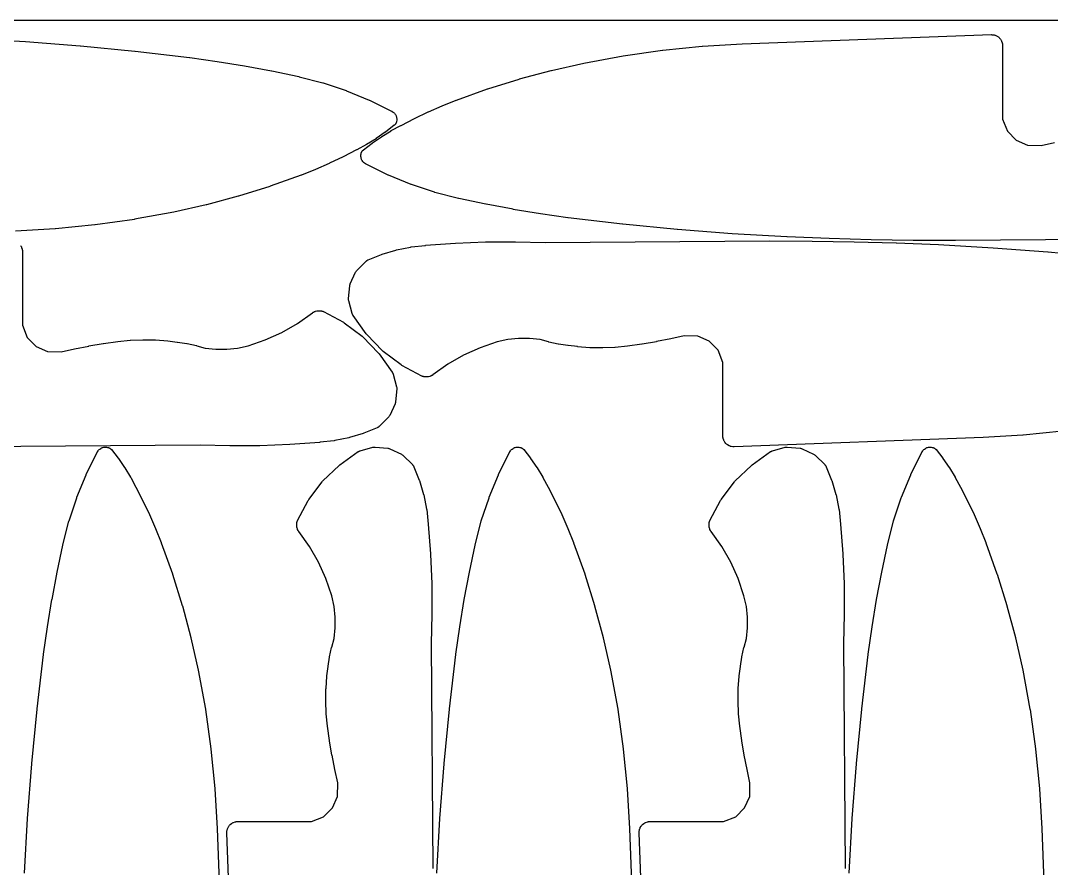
# Model space of a CAD drawing. Header units: metres. Extents: x 0 to 3000, y 0 to 1100.
# Drawn here: x 1471.6 to 1806.1, y 825 to 1100 of the extents above; entities that cross this region are included whole.
import ezdxf

# ---------------------------------------------------------------- set-up
doc = ezdxf.new("R2010")
doc.units = ezdxf.units.M

msp = doc.modelspace()

# ---------------------------------------------------------------- linework, layer by layer
at = {"color": 7}
msp.add_lwpolyline([(0, 0), (3000, 0), (3000, 1100), (0, 1100), (0, 0)], close=True, dxfattribs=at)
at = {"color": 1}
for points in [[(1455.41, 1094.23), (1473.18, 1093.23), (1473.22, 1093.23), (1490.95, 1091.86), (1490.99, 1091.86), (1508.7, 1090.13), (1508.74, 1090.12), (1526.41, 1088.03), (1526.43, 1088.02), (1526.45, 1088.02), (1535.32, 1086.77), (1535.36, 1086.77), (1544.2, 1085.32), (1544.24, 1085.31), (1553.05, 1083.67), (1553.09, 1083.66), (1561.86, 1081.83), (1561.9, 1081.82), (1561.94, 1081.81), (1569.61, 1079.83), (1569.75, 1079.79), (1577.25, 1077.3), (1577.38, 1077.25), (1584.7, 1074.24), (1584.83, 1074.19), (1591.93, 1070.68), (1591.95, 1070.67), (1591.97, 1070.66), (1592.03, 1070.62), (1592.1, 1070.59), (1592.12, 1070.57), (1592.14, 1070.56), (1592.46, 1070.35), (1592.62, 1070.23), (1592.77, 1070.11), (1592.9, 1069.96), (1593.02, 1069.81), (1593.23, 1069.5), (1593.33, 1069.34), (1593.41, 1069.16), (1593.48, 1068.99), (1593.53, 1068.8), (1593.61, 1068.44), (1593.65, 1068.24), (1593.66, 1068.05), (1593.66, 1067.85), (1593.63, 1067.66), (1593.57, 1067.28), (1593.56, 1067.23), (1593.55, 1067.18), (1593.53, 1067.13), (1593.52, 1067.09), (1593.51, 1067.04), (1593.49, 1066.99), (1593.48, 1066.94), (1593.46, 1066.9), (1593.44, 1066.85), (1593.42, 1066.8), (1593.4, 1066.76), (1593.38, 1066.72), (1593.36, 1066.68), (1593.34, 1066.63), (1593.31, 1066.59), (1593.29, 1066.55), (1593.26, 1066.51), (1593.23, 1066.46), (1593.2, 1066.43), (1593.18, 1066.39), (1593.14, 1066.35), (1593.11, 1066.31), (1593.08, 1066.28), (1593.05, 1066.24), (1593.01, 1066.2), (1592.97, 1066.17), (1592.94, 1066.14), (1592.91, 1066.1), (1592.86, 1066.07), (1592.83, 1066.04), (1590.02, 1063.85), (1589.93, 1063.78), (1587, 1061.76), (1586.91, 1061.7), (1583.88, 1059.84), (1583.78, 1059.78), (1580.64, 1058.1), (1580.63, 1058.09), (1580.61, 1058.09), (1576.28, 1055.84), (1576.22, 1055.82), (1571.82, 1053.71), (1571.76, 1053.69), (1567.29, 1051.73), (1567.23, 1051.7), (1562.7, 1049.89), (1562.66, 1049.88), (1562.63, 1049.86), (1552.56, 1046.25), (1552.48, 1046.23), (1542.27, 1043.04), (1542.19, 1043.02), (1531.86, 1040.25), (1531.78, 1040.23), (1521.34, 1037.9), (1521.31, 1037.89), (1521.27, 1037.88), (1508.6, 1035.55), (1508.52, 1035.53), (1495.78, 1033.73), (1495.7, 1033.72), (1482.89, 1032.44), (1482.8, 1032.43), (1469.95, 1031.68)], [(1847.81, 1029.18), (1774.93, 1028.65), (1774.92, 1028.65), (1774.91, 1028.65), (1761.26, 1028.71), (1761.24, 1028.71), (1747.6, 1028.93), (1747.57, 1028.93), (1733.94, 1029.32), (1733.91, 1029.32), (1720.28, 1029.87), (1720.26, 1029.87), (1720.25, 1029.87), (1702.49, 1030.87), (1702.44, 1030.87), (1684.71, 1032.24), (1684.67, 1032.24), (1666.96, 1033.97), (1666.92, 1033.98), (1649.25, 1036.07), (1649.23, 1036.08), (1649.21, 1036.08), (1640.34, 1037.33), (1640.3, 1037.33), (1631.46, 1038.78), (1631.42, 1038.79), (1622.61, 1040.43), (1622.57, 1040.44), (1613.81, 1042.27), (1613.76, 1042.28), (1613.72, 1042.29), (1606.05, 1044.27), (1605.91, 1044.31), (1598.41, 1046.8), (1598.28, 1046.85), (1590.96, 1049.86), (1590.84, 1049.91), (1583.73, 1053.42), (1583.71, 1053.43), (1583.69, 1053.44), (1583.63, 1053.48), (1583.56, 1053.51), (1583.54, 1053.53), (1583.52, 1053.54), (1583.2, 1053.75), (1583.04, 1053.87), (1582.9, 1054), (1582.76, 1054.14), (1582.64, 1054.29), (1582.43, 1054.6), (1582.33, 1054.77), (1582.25, 1054.94), (1582.18, 1055.11), (1582.13, 1055.3), (1582.05, 1055.66), (1582.01, 1055.86), (1582, 1056.05), (1582, 1056.25), (1582.03, 1056.44), (1582.09, 1056.82), (1582.11, 1056.87), (1582.11, 1056.92), (1582.13, 1056.97), (1582.14, 1057.01), (1582.15, 1057.06), (1582.17, 1057.11), (1582.18, 1057.16), (1582.2, 1057.2), (1582.22, 1057.25), (1582.24, 1057.3), (1582.26, 1057.34), (1582.28, 1057.38), (1582.3, 1057.43), (1582.33, 1057.47), (1582.35, 1057.51), (1582.37, 1057.55), (1582.4, 1057.59), (1582.43, 1057.64), (1582.46, 1057.67), (1582.49, 1057.71), (1582.52, 1057.75), (1582.55, 1057.79), (1582.58, 1057.83), (1582.61, 1057.86), (1582.65, 1057.9), (1582.69, 1057.93), (1582.72, 1057.96), (1582.76, 1058), (1582.8, 1058.03), (1582.84, 1058.06), (1585.64, 1060.25), (1585.73, 1060.32), (1588.66, 1062.34), (1588.75, 1062.4), (1591.78, 1064.26), (1591.88, 1064.32), (1595.02, 1066), (1595.03, 1066.01), (1595.05, 1066.01), (1599.38, 1068.26), (1599.44, 1068.28), (1603.84, 1070.39), (1603.9, 1070.41), (1608.37, 1072.37), (1608.43, 1072.4), (1612.96, 1074.21), (1613, 1074.22), (1613.03, 1074.24), (1623.1, 1077.85), (1623.18, 1077.87), (1633.39, 1081.06), (1633.47, 1081.08), (1643.8, 1083.85), (1643.88, 1083.87), (1654.32, 1086.21), (1654.35, 1086.21), (1654.39, 1086.22), (1667.06, 1088.55), (1667.14, 1088.57), (1679.88, 1090.37), (1679.97, 1090.38), (1692.77, 1091.66), (1692.86, 1091.67), (1705.71, 1092.42), (1705.73, 1092.42), (1705.75, 1092.42), (1786.58, 1095.45), (1786.67, 1095.45), (1786.76, 1095.45), (1786.77, 1095.44), (1786.77, 1095.44), (1786.86, 1095.43), (1786.95, 1095.43), (1787.51, 1095.34), (1787.69, 1095.31), (1787.87, 1095.25), (1788.04, 1095.18), (1788.21, 1095.1), (1788.67, 1094.83), (1788.83, 1094.73), (1788.97, 1094.62), (1789.1, 1094.49), (1789.23, 1094.36), (1789.57, 1093.94), (1789.68, 1093.79), (1789.77, 1093.63), (1789.86, 1093.46), (1789.92, 1093.29), (1790.09, 1092.75), (1790.1, 1092.74), (1790.1, 1092.72), (1790.12, 1092.64), (1790.14, 1092.56), (1790.15, 1092.55), (1790.15, 1092.53), (1790.16, 1092.45), (1790.18, 1092.37), (1790.18, 1092.35), (1790.18, 1092.34), (1790.18, 1092.26), (1790.19, 1092.18), (1790.19, 1092.16), (1790.19, 1092.14), (1790.19, 1068.05), (1791.77, 1064.14), (1791.77, 1064.14), (1794.62, 1061.24), (1798.33, 1059.6), (1802.71, 1059.5), (1807.07, 1060.45)], [(1471.57, 1027.04), (1471.68, 1026.89), (1471.77, 1026.74), (1471.86, 1026.57), (1471.92, 1026.39), (1472.09, 1025.86), (1472.1, 1025.85), (1472.1, 1025.83), (1472.12, 1025.75), (1472.14, 1025.67), (1472.15, 1025.66), (1472.15, 1025.64), (1472.16, 1025.56), (1472.18, 1025.48), (1472.18, 1025.46), (1472.18, 1025.45), (1472.18, 1025.36), (1472.19, 1025.28), (1472.19, 1025.27), (1472.19, 1025.25), (1472.19, 1001.16), (1473.77, 997.24), (1473.77, 997.24), (1476.62, 994.34), (1480.33, 992.71), (1484.71, 992.61), (1489.07, 993.56), (1489.11, 993.57), (1493.72, 994.45), (1493.77, 994.46), (1498.4, 995.24), (1498.44, 995.25), (1503.09, 995.92), (1503.13, 995.92), (1503.17, 995.93), (1507.12, 996.32), (1507.24, 996.33), (1511.2, 996.49), (1511.32, 996.49), (1515.28, 996.41), (1515.4, 996.41), (1519.35, 996.08), (1519.38, 996.08), (1519.41, 996.08), (1522.44, 995.74), (1522.55, 995.73), (1525.55, 995.24), (1525.66, 995.22), (1528.63, 994.57), (1528.73, 994.55), (1531.53, 993.79), (1534.99, 993.39), (1538.51, 993.39), (1542, 993.78), (1545.45, 994.56), (1551, 996.45), (1556.34, 998.87), (1561.42, 1001.79), (1566.28, 1005.25), (1566.36, 1005.3), (1566.44, 1005.35), (1566.44, 1005.35), (1566.45, 1005.36), (1566.53, 1005.4), (1566.61, 1005.44), (1566.97, 1005.6), (1567.14, 1005.67), (1567.32, 1005.73), (1567.7, 1005.82), (1567.88, 1005.86), (1568.06, 1005.88), (1568.45, 1005.9), (1568.64, 1005.9), (1568.83, 1005.88), (1569.21, 1005.83), (1569.28, 1005.82), (1569.35, 1005.81), (1569.38, 1005.8), (1569.41, 1005.8), (1569.47, 1005.78), (1569.54, 1005.76), (1569.57, 1005.75), (1569.6, 1005.74), (1569.66, 1005.72), (1569.72, 1005.7), (1569.75, 1005.68), (1569.78, 1005.67), (1569.84, 1005.64), (1569.9, 1005.61), (1576.36, 1002.15), (1576.49, 1002.07), (1576.62, 1001.99), (1582.44, 997.6), (1582.56, 997.5), (1582.67, 997.4), (1587.74, 992.17), (1587.85, 992.05), (1587.94, 991.93), (1592.18, 985.95), (1592.21, 985.9), (1592.24, 985.86), (1592.26, 985.82), (1592.28, 985.79), (1592.31, 985.74), (1592.34, 985.69), (1592.35, 985.65), (1592.37, 985.61), (1592.39, 985.56), (1592.42, 985.51), (1592.43, 985.47), (1592.44, 985.43), (1592.46, 985.37), (1592.48, 985.32), (1593.59, 981.2), (1593.63, 981.03), (1593.65, 980.86), (1593.66, 980.68), (1593.65, 980.51), (1593.29, 976.38), (1593.27, 976.21), (1593.23, 976.04), (1593.18, 975.87), (1593.11, 975.71), (1591.38, 971.95), (1591.3, 971.8), (1591.2, 971.65), (1591.09, 971.51), (1590.98, 971.38), (1587.96, 968.36), (1587.96, 968.36), (1587.95, 968.35), (1587.88, 968.29), (1587.82, 968.23), (1587.81, 968.23), (1587.81, 968.22), (1587.73, 968.17), (1587.66, 968.11), (1587.65, 968.11), (1587.65, 968.11), (1587.57, 968.06), (1587.49, 968.01), (1587.48, 968.01), (1587.48, 968.01), (1587.4, 967.97), (1587.31, 967.93), (1587.31, 967.93), (1587.3, 967.92), (1582.96, 966.16), (1582.78, 966.1), (1578.31, 964.74), (1578.13, 964.7), (1573.55, 963.76), (1573.37, 963.73), (1568.71, 963.21), (1568.67, 963.21), (1568.64, 963.2), (1558.99, 962.49), (1558.92, 962.48), (1549.25, 962.09), (1549.19, 962.09), (1539.52, 962.03), (1539.45, 962.03), (1529.81, 962.28), (1456.93, 961.76)], [(1809.7, 966.82), (1796.89, 965.55), (1796.8, 965.54), (1783.95, 964.79), (1783.93, 964.79), (1783.91, 964.79), (1703.08, 961.76), (1702.99, 961.76), (1702.9, 961.76), (1702.89, 961.76), (1702.89, 961.76), (1702.8, 961.77), (1702.71, 961.78), (1702.15, 961.87), (1701.97, 961.9), (1701.79, 961.96), (1701.62, 962.03), (1701.46, 962.11), (1700.99, 962.38), (1700.83, 962.48), (1700.69, 962.59), (1700.56, 962.72), (1700.43, 962.85), (1700.09, 963.27), (1699.98, 963.42), (1699.89, 963.58), (1699.81, 963.75), (1699.74, 963.92), (1699.57, 964.45), (1699.56, 964.47), (1699.56, 964.49), (1699.54, 964.56), (1699.52, 964.64), (1699.52, 964.66), (1699.51, 964.68), (1699.5, 964.76), (1699.49, 964.84), (1699.48, 964.85), (1699.48, 964.87), (1699.48, 964.95), (1699.47, 965.03), (1699.47, 965.05), (1699.47, 965.07), (1699.47, 989.15), (1697.89, 993.07), (1697.89, 993.07), (1695.05, 995.97), (1691.33, 997.6), (1686.95, 997.7), (1682.59, 996.76), (1682.55, 996.75), (1677.94, 995.86), (1677.89, 995.85), (1673.26, 995.07), (1673.22, 995.07), (1668.57, 994.4), (1668.53, 994.4), (1668.49, 994.39), (1664.54, 993.99), (1664.42, 993.98), (1660.46, 993.82), (1660.34, 993.82), (1656.38, 993.9), (1656.26, 993.91), (1652.31, 994.23), (1652.28, 994.23), (1652.25, 994.24), (1649.22, 994.57), (1649.11, 994.59), (1646.11, 995.08), (1646.01, 995.1), (1643.03, 995.74), (1642.93, 995.77), (1640.13, 996.53), (1636.67, 996.92), (1633.15, 996.92), (1629.66, 996.53), (1626.21, 995.75), (1620.66, 993.86), (1615.32, 991.45), (1610.24, 988.53), (1605.38, 985.06), (1605.3, 985.01), (1605.22, 984.97), (1605.22, 984.96), (1605.21, 984.96), (1605.13, 984.92), (1605.05, 984.87), (1604.69, 984.71), (1604.52, 984.64), (1604.34, 984.59), (1603.96, 984.49), (1603.78, 984.46), (1603.6, 984.44), (1603.21, 984.42), (1603.02, 984.42), (1602.83, 984.43), (1602.45, 984.48), (1602.38, 984.49), (1602.32, 984.5), (1602.28, 984.51), (1602.25, 984.52), (1602.19, 984.54), (1602.13, 984.55), (1602.1, 984.56), (1602.06, 984.57), (1602, 984.6), (1601.94, 984.62), (1601.91, 984.63), (1601.88, 984.64), (1601.82, 984.67), (1601.76, 984.7), (1595.3, 988.16), (1595.17, 988.24), (1595.04, 988.33), (1589.22, 992.71), (1589.11, 992.81), (1588.99, 992.92), (1583.92, 998.15), (1583.81, 998.26), (1583.72, 998.38), (1579.48, 1004.36), (1579.45, 1004.41), (1579.42, 1004.46), (1579.4, 1004.49), (1579.38, 1004.53), (1579.35, 1004.58), (1579.32, 1004.63), (1579.31, 1004.67), (1579.29, 1004.7), (1579.27, 1004.76), (1579.25, 1004.81), (1579.23, 1004.85), (1579.22, 1004.89), (1579.2, 1004.94), (1579.19, 1005), (1578.07, 1009.11), (1578.03, 1009.28), (1578.01, 1009.46), (1578, 1009.63), (1578.01, 1009.81), (1578.37, 1013.94), (1578.39, 1014.11), (1578.43, 1014.28), (1578.48, 1014.44), (1578.55, 1014.6), (1580.28, 1018.36), (1580.37, 1018.52), (1580.46, 1018.67), (1580.57, 1018.81), (1580.68, 1018.94), (1583.7, 1021.95), (1583.7, 1021.96), (1583.71, 1021.96), (1583.78, 1022.02), (1583.84, 1022.08), (1583.85, 1022.09), (1583.86, 1022.09), (1583.93, 1022.15), (1584, 1022.2), (1584.01, 1022.21), (1584.01, 1022.21), (1584.09, 1022.26), (1584.17, 1022.3), (1584.18, 1022.31), (1584.18, 1022.31), (1584.27, 1022.35), (1584.35, 1022.39), (1584.35, 1022.39), (1584.36, 1022.39), (1588.7, 1024.16), (1588.88, 1024.22), (1593.35, 1025.57), (1593.53, 1025.62), (1598.11, 1026.56), (1598.29, 1026.59), (1602.95, 1027.1), (1602.99, 1027.11), (1603.02, 1027.11), (1612.67, 1027.83), (1612.74, 1027.83), (1622.41, 1028.22), (1622.47, 1028.22), (1632.15, 1028.29), (1632.21, 1028.29), (1641.85, 1028.03), (1714.73, 1028.55), (1714.74, 1028.55), (1714.75, 1028.55), (1728.4, 1028.5), (1728.42, 1028.5), (1742.06, 1028.27), (1742.09, 1028.27), (1755.72, 1027.89), (1755.75, 1027.89), (1769.38, 1027.34), (1769.4, 1027.34), (1769.41, 1027.34), (1787.18, 1026.34), (1787.22, 1026.34), (1804.95, 1024.97), (1804.99, 1024.97), (1822.7, 1023.24)], [(1472.86, 823.41), (1473.86, 841.18), (1473.86, 841.22), (1475.23, 858.95), (1475.23, 858.99), (1476.96, 876.7), (1476.97, 876.74), (1479.07, 894.41), (1479.07, 894.43), (1479.07, 894.45), (1480.32, 903.32), (1480.32, 903.36), (1481.77, 912.2), (1481.78, 912.24), (1483.42, 921.05), (1483.43, 921.09), (1485.26, 929.86), (1485.27, 929.9), (1485.28, 929.94), (1487.26, 937.61), (1487.3, 937.75), (1489.79, 945.25), (1489.84, 945.38), (1492.85, 952.7), (1492.9, 952.83), (1496.41, 959.93), (1496.42, 959.95), (1496.43, 959.97), (1496.47, 960.03), (1496.5, 960.1), (1496.52, 960.12), (1496.53, 960.14), (1496.74, 960.46), (1496.86, 960.62), (1496.99, 960.77), (1497.13, 960.9), (1497.28, 961.02), (1497.59, 961.23), (1497.76, 961.33), (1497.93, 961.41), (1498.1, 961.48), (1498.29, 961.53), (1498.65, 961.61), (1498.85, 961.65), (1499.04, 961.66), (1499.24, 961.66), (1499.43, 961.63), (1499.81, 961.57), (1499.86, 961.56), (1499.91, 961.55), (1499.96, 961.53), (1500, 961.52), (1500.05, 961.51), (1500.1, 961.49), (1500.15, 961.48), (1500.19, 961.46), (1500.24, 961.44), (1500.29, 961.42), (1500.33, 961.4), (1500.37, 961.38), (1500.42, 961.36), (1500.46, 961.34), (1500.5, 961.31), (1500.54, 961.29), (1500.58, 961.26), (1500.63, 961.23), (1500.66, 961.2), (1500.7, 961.18), (1500.74, 961.14), (1500.78, 961.11), (1500.82, 961.08), (1500.85, 961.05), (1500.89, 961.01), (1500.92, 960.97), (1500.95, 960.94), (1500.99, 960.91), (1501.02, 960.86), (1501.05, 960.83), (1503.24, 958.02), (1503.31, 957.93), (1505.33, 955), (1505.39, 954.91), (1507.25, 951.88), (1507.31, 951.78), (1508.99, 948.64), (1509, 948.63), (1509, 948.61), (1511.25, 944.28), (1511.28, 944.22), (1513.38, 939.82), (1513.4, 939.76), (1515.36, 935.29), (1515.39, 935.23), (1517.2, 930.7), (1517.22, 930.66), (1517.23, 930.63), (1520.84, 920.56), (1520.86, 920.48), (1524.05, 910.27), (1524.07, 910.19), (1526.84, 899.86), (1526.86, 899.78), (1529.2, 889.34), (1529.2, 889.31), (1529.21, 889.27), (1531.54, 876.6), (1531.56, 876.52), (1533.36, 863.78), (1533.37, 863.7), (1534.65, 850.89), (1534.66, 850.8), (1535.41, 837.95), (1535.41, 837.93), (1535.41, 837.91), (1538.44, 757.08)], [(1541.57, 755.75), (1538.54, 836.58), (1538.54, 836.67), (1538.54, 836.76), (1538.54, 836.77), (1538.54, 836.77), (1538.55, 836.86), (1538.56, 836.95), (1538.64, 837.51), (1538.68, 837.69), (1538.73, 837.87), (1538.8, 838.04), (1538.89, 838.21), (1539.16, 838.67), (1539.26, 838.83), (1539.37, 838.97), (1539.49, 839.1), (1539.63, 839.23), (1540.05, 839.57), (1540.2, 839.68), (1540.36, 839.77), (1540.52, 839.86), (1540.7, 839.92), (1541.23, 840.09), (1541.25, 840.1), (1541.26, 840.1), (1541.34, 840.12), (1541.42, 840.14), (1541.44, 840.15), (1541.45, 840.15), (1541.53, 840.16), (1541.61, 840.18), (1541.63, 840.18), (1541.65, 840.18), (1541.73, 840.18), (1541.81, 840.19), (1541.83, 840.19), (1541.84, 840.19), (1565.93, 840.19), (1569.85, 841.77), (1569.85, 841.77), (1572.75, 844.62), (1574.38, 848.33), (1574.48, 852.71), (1573.53, 857.07), (1573.52, 857.11), (1572.64, 861.72), (1572.63, 861.77), (1571.85, 866.4), (1571.84, 866.44), (1571.18, 871.09), (1571.17, 871.13), (1571.17, 871.17), (1570.77, 875.12), (1570.76, 875.24), (1570.6, 879.2), (1570.6, 879.32), (1570.68, 883.28), (1570.69, 883.4), (1571.01, 887.35), (1571.01, 887.38), (1571.01, 887.41), (1571.35, 890.44), (1571.36, 890.55), (1571.85, 893.55), (1571.87, 893.66), (1572.52, 896.63), (1572.54, 896.73), (1573.3, 899.53), (1573.7, 902.99), (1573.7, 906.51), (1573.31, 910), (1572.53, 913.45), (1570.64, 919), (1568.22, 924.34), (1565.3, 929.42), (1561.84, 934.28), (1561.79, 934.36), (1561.74, 934.44), (1561.74, 934.44), (1561.73, 934.45), (1561.69, 934.53), (1561.65, 934.61), (1561.49, 934.97), (1561.42, 935.14), (1561.36, 935.32), (1561.27, 935.7), (1561.23, 935.88), (1561.22, 936.06), (1561.19, 936.45), (1561.19, 936.64), (1561.21, 936.83), (1561.26, 937.21), (1561.27, 937.28), (1561.28, 937.35), (1561.29, 937.38), (1561.29, 937.41), (1561.31, 937.47), (1561.33, 937.54), (1561.34, 937.57), (1561.35, 937.6), (1561.37, 937.66), (1561.39, 937.72), (1561.41, 937.75), (1561.42, 937.78), (1561.45, 937.84), (1561.48, 937.9), (1564.94, 944.36), (1565.02, 944.49), (1565.1, 944.62), (1569.49, 950.44), (1569.59, 950.56), (1569.69, 950.67), (1574.92, 955.74), (1575.04, 955.85), (1575.16, 955.94), (1581.14, 960.18), (1581.19, 960.21), (1581.23, 960.24), (1581.27, 960.26), (1581.3, 960.28), (1581.36, 960.31), (1581.41, 960.34), (1581.44, 960.35), (1581.48, 960.37), (1581.53, 960.39), (1581.59, 960.42), (1581.62, 960.43), (1581.66, 960.44), (1581.72, 960.46), (1581.77, 960.48), (1585.89, 961.59), (1586.06, 961.63), (1586.23, 961.65), (1586.41, 961.66), (1586.59, 961.65), (1590.71, 961.29), (1590.88, 961.27), (1591.05, 961.23), (1591.22, 961.18), (1591.38, 961.11), (1595.14, 959.38), (1595.29, 959.3), (1595.44, 959.2), (1595.58, 959.09), (1595.71, 958.98), (1598.73, 955.96), (1598.73, 955.96), (1598.74, 955.95), (1598.8, 955.88), (1598.86, 955.82), (1598.87, 955.81), (1598.87, 955.81), (1598.92, 955.73), (1598.98, 955.66), (1598.98, 955.65), (1598.99, 955.65), (1599.03, 955.57), (1599.08, 955.49), (1599.08, 955.48), (1599.09, 955.48), (1599.12, 955.4), (1599.16, 955.31), (1599.17, 955.31), (1599.17, 955.3), (1600.93, 950.96), (1600.99, 950.78), (1602.35, 946.31), (1602.4, 946.13), (1603.34, 941.55), (1603.36, 941.37), (1603.88, 936.71), (1603.88, 936.67), (1603.89, 936.64), (1604.6, 926.99), (1604.61, 926.92), (1605, 917.25), (1605, 917.19), (1605.07, 907.52), (1605.07, 907.45), (1604.81, 897.81), (1605.33, 824.93)], [(1606.65, 823.41), (1607.64, 841.18), (1607.65, 841.22), (1609.01, 858.95), (1609.02, 858.99), (1610.75, 876.7), (1610.75, 876.74), (1612.85, 894.41), (1612.85, 894.43), (1612.86, 894.45), (1614.1, 903.32), (1614.11, 903.36), (1615.56, 912.2), (1615.56, 912.24), (1617.2, 921.05), (1617.21, 921.09), (1619.05, 929.86), (1619.06, 929.9), (1619.07, 929.94), (1621.04, 937.61), (1621.08, 937.75), (1623.58, 945.25), (1623.63, 945.38), (1626.63, 952.7), (1626.69, 952.83), (1630.19, 959.93), (1630.21, 959.95), (1630.22, 959.97), (1630.25, 960.03), (1630.29, 960.1), (1630.3, 960.12), (1630.31, 960.14), (1630.53, 960.46), (1630.64, 960.62), (1630.77, 960.77), (1630.91, 960.9), (1631.07, 961.02), (1631.38, 961.23), (1631.54, 961.33), (1631.71, 961.41), (1631.89, 961.48), (1632.07, 961.53), (1632.44, 961.61), (1632.63, 961.65), (1632.83, 961.66), (1633.02, 961.66), (1633.22, 961.63), (1633.6, 961.57), (1633.65, 961.56), (1633.7, 961.55), (1633.75, 961.53), (1633.79, 961.52), (1633.84, 961.51), (1633.89, 961.49), (1633.93, 961.48), (1633.98, 961.46), (1634.02, 961.44), (1634.07, 961.42), (1634.11, 961.4), (1634.16, 961.38), (1634.2, 961.36), (1634.25, 961.34), (1634.29, 961.31), (1634.33, 961.29), (1634.37, 961.26), (1634.41, 961.23), (1634.45, 961.2), (1634.49, 961.18), (1634.53, 961.14), (1634.57, 961.11), (1634.6, 961.08), (1634.64, 961.05), (1634.67, 961.01), (1634.71, 960.97), (1634.74, 960.94), (1634.77, 960.91), (1634.8, 960.86), (1634.84, 960.83), (1637.03, 958.02), (1637.09, 957.93), (1639.12, 955), (1639.18, 954.91), (1641.04, 951.88), (1641.09, 951.78), (1642.78, 948.64), (1642.78, 948.63), (1642.79, 948.61), (1645.03, 944.28), (1645.06, 944.22), (1647.16, 939.82), (1647.19, 939.76), (1649.15, 935.29), (1649.17, 935.23), (1650.99, 930.7), (1651, 930.66), (1651.02, 930.63), (1654.62, 920.56), (1654.65, 920.48), (1657.84, 910.27), (1657.86, 910.19), (1660.62, 899.86), (1660.64, 899.78), (1662.98, 889.34), (1662.99, 889.31), (1663, 889.27), (1665.33, 876.6), (1665.34, 876.52), (1667.15, 863.78), (1667.16, 863.7), (1668.44, 850.89), (1668.44, 850.8), (1669.19, 837.95), (1669.19, 837.93), (1669.19, 837.91), (1672.22, 757.08)], [(1675.35, 755.75), (1672.32, 836.58), (1672.32, 836.67), (1672.32, 836.76), (1672.33, 836.77), (1672.33, 836.77), (1672.34, 836.86), (1672.34, 836.95), (1672.43, 837.51), (1672.46, 837.69), (1672.52, 837.87), (1672.59, 838.04), (1672.67, 838.21), (1672.94, 838.67), (1673.04, 838.83), (1673.15, 838.97), (1673.28, 839.1), (1673.41, 839.23), (1673.83, 839.57), (1673.98, 839.68), (1674.14, 839.77), (1674.31, 839.86), (1674.48, 839.92), (1675.02, 840.09), (1675.03, 840.1), (1675.05, 840.1), (1675.13, 840.12), (1675.21, 840.14), (1675.22, 840.15), (1675.24, 840.15), (1675.32, 840.16), (1675.4, 840.18), (1675.42, 840.18), (1675.43, 840.18), (1675.51, 840.18), (1675.59, 840.19), (1675.61, 840.19), (1675.63, 840.19), (1699.72, 840.19), (1703.63, 841.77), (1703.63, 841.77), (1706.53, 844.62), (1708.17, 848.33), (1708.26, 852.71), (1707.32, 857.07), (1707.31, 857.11), (1706.42, 861.72), (1706.41, 861.77), (1705.64, 866.4), (1705.63, 866.44), (1704.96, 871.09), (1704.96, 871.13), (1704.95, 871.17), (1704.55, 875.12), (1704.54, 875.24), (1704.39, 879.2), (1704.38, 879.32), (1704.47, 883.28), (1704.47, 883.4), (1704.79, 887.35), (1704.8, 887.38), (1704.8, 887.41), (1705.13, 890.44), (1705.15, 890.55), (1705.64, 893.55), (1705.66, 893.66), (1706.31, 896.63), (1706.33, 896.73), (1707.09, 899.53), (1707.48, 902.99), (1707.49, 906.51), (1707.1, 910), (1706.31, 913.45), (1704.42, 919), (1702.01, 924.34), (1699.09, 929.42), (1695.63, 934.28), (1695.58, 934.36), (1695.53, 934.44), (1695.52, 934.44), (1695.52, 934.45), (1695.48, 934.53), (1695.44, 934.61), (1695.27, 934.97), (1695.2, 935.14), (1695.15, 935.32), (1695.06, 935.7), (1695.02, 935.88), (1695, 936.06), (1694.98, 936.45), (1694.98, 936.64), (1694.99, 936.83), (1695.04, 937.21), (1695.06, 937.28), (1695.07, 937.35), (1695.07, 937.38), (1695.08, 937.41), (1695.1, 937.47), (1695.11, 937.54), (1695.13, 937.57), (1695.13, 937.6), (1695.16, 937.66), (1695.18, 937.72), (1695.19, 937.75), (1695.21, 937.78), (1695.24, 937.84), (1695.26, 937.9), (1698.72, 944.36), (1698.8, 944.49), (1698.89, 944.62), (1703.28, 950.44), (1703.37, 950.56), (1703.48, 950.67), (1708.71, 955.74), (1708.82, 955.85), (1708.94, 955.94), (1714.92, 960.18), (1714.97, 960.21), (1715.02, 960.24), (1715.06, 960.26), (1715.09, 960.28), (1715.14, 960.31), (1715.19, 960.34), (1715.23, 960.35), (1715.27, 960.37), (1715.32, 960.39), (1715.37, 960.42), (1715.41, 960.43), (1715.45, 960.44), (1715.5, 960.46), (1715.56, 960.48), (1719.67, 961.59), (1719.84, 961.63), (1720.02, 961.65), (1720.2, 961.66), (1720.37, 961.65), (1724.5, 961.29), (1724.67, 961.27), (1724.84, 961.23), (1725, 961.18), (1725.16, 961.11), (1728.92, 959.38), (1729.08, 959.3), (1729.23, 959.2), (1729.37, 959.09), (1729.5, 958.98), (1732.51, 955.96), (1732.52, 955.96), (1732.52, 955.95), (1732.59, 955.88), (1732.65, 955.82), (1732.65, 955.81), (1732.66, 955.81), (1732.71, 955.73), (1732.76, 955.66), (1732.77, 955.65), (1732.77, 955.65), (1732.82, 955.57), (1732.86, 955.49), (1732.87, 955.48), (1732.87, 955.48), (1732.91, 955.4), (1732.95, 955.31), (1732.95, 955.31), (1732.95, 955.3), (1734.72, 950.96), (1734.78, 950.78), (1736.14, 946.31), (1736.18, 946.13), (1737.12, 941.55), (1737.15, 941.37), (1737.67, 936.71), (1737.67, 936.67), (1737.67, 936.64), (1738.39, 926.99), (1738.39, 926.92), (1738.78, 917.25), (1738.79, 917.19), (1738.85, 907.52), (1738.85, 907.45), (1738.59, 897.81), (1739.12, 824.93)], [(1740.43, 823.41), (1741.43, 841.18), (1741.43, 841.22), (1742.8, 858.95), (1742.8, 858.99), (1744.53, 876.7), (1744.54, 876.74), (1746.64, 894.41), (1746.64, 894.43), (1746.64, 894.45), (1747.89, 903.32), (1747.9, 903.36), (1749.34, 912.2), (1749.35, 912.24), (1750.99, 921.05), (1751, 921.09), (1752.83, 929.86), (1752.85, 929.9), (1752.86, 929.94), (1754.83, 937.61), (1754.87, 937.75), (1757.36, 945.25), (1757.41, 945.38), (1760.42, 952.7), (1760.47, 952.83), (1763.98, 959.93), (1763.99, 959.95), (1764, 959.97), (1764.04, 960.03), (1764.08, 960.1), (1764.09, 960.12), (1764.1, 960.14), (1764.31, 960.46), (1764.43, 960.62), (1764.56, 960.77), (1764.7, 960.9), (1764.86, 961.02), (1765.17, 961.23), (1765.33, 961.33), (1765.5, 961.41), (1765.68, 961.48), (1765.86, 961.53), (1766.23, 961.61), (1766.42, 961.65), (1766.61, 961.66), (1766.81, 961.66), (1767, 961.63), (1767.38, 961.57), (1767.44, 961.56), (1767.49, 961.55), (1767.53, 961.53), (1767.58, 961.52), (1767.63, 961.51), (1767.68, 961.49), (1767.72, 961.48), (1767.76, 961.46), (1767.81, 961.44), (1767.86, 961.42), (1767.9, 961.4), (1767.94, 961.38), (1767.99, 961.36), (1768.03, 961.34), (1768.07, 961.31), (1768.11, 961.29), (1768.16, 961.26), (1768.2, 961.23), (1768.24, 961.2), (1768.27, 961.18), (1768.31, 961.14), (1768.35, 961.11), (1768.39, 961.08), (1768.42, 961.05), (1768.46, 961.01), (1768.5, 960.97), (1768.53, 960.94), (1768.56, 960.91), (1768.59, 960.86), (1768.62, 960.83), (1770.81, 958.02), (1770.88, 957.93), (1772.9, 955), (1772.97, 954.91), (1774.82, 951.88), (1774.88, 951.78), (1776.56, 948.64), (1776.57, 948.63), (1776.58, 948.61), (1778.82, 944.28), (1778.85, 944.22), (1780.95, 939.82), (1780.98, 939.76), (1782.93, 935.29), (1782.96, 935.23), (1784.77, 930.7), (1784.79, 930.66), (1784.8, 930.63), (1788.41, 920.56), (1788.43, 920.48), (1791.62, 910.27), (1791.65, 910.19), (1794.41, 899.86), (1794.43, 899.78), (1796.77, 889.34), (1796.77, 889.31), (1796.78, 889.27), (1799.12, 876.6), (1799.13, 876.52), (1800.94, 863.78), (1800.95, 863.7), (1802.22, 850.89), (1802.23, 850.8), (1802.98, 837.95), (1802.98, 837.93), (1802.98, 837.91), (1806.01, 757.08)]]:
    msp.add_lwpolyline(points, dxfattribs=at)

doc.saveas('drawing.dxf')
